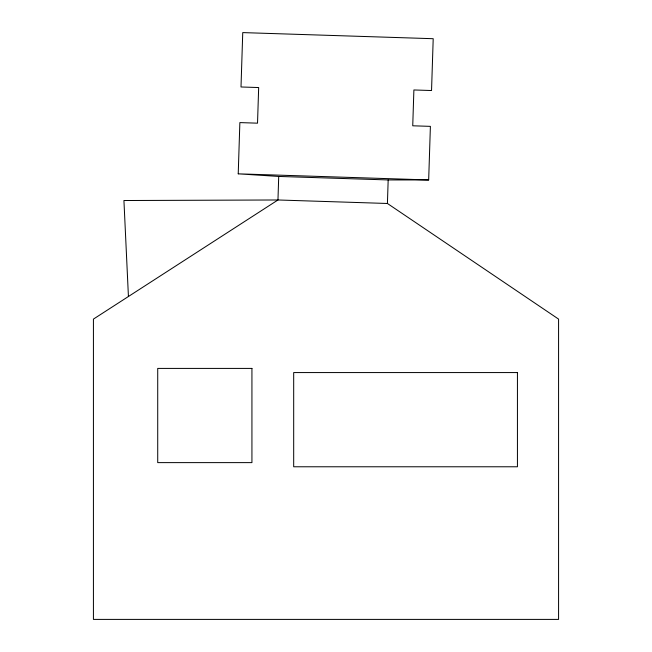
<?xml version="1.0" encoding="UTF-8"?>
<svg xmlns="http://www.w3.org/2000/svg" width="652" height="652" viewBox="0 0 652 652"><rect width="100%" height="100%" fill="white"/><g stroke="black" fill="none" stroke-linecap="round" stroke-linejoin="round"><path stroke-width="0.98" d="M238.225 173.839L239.863 122.6L257.524 123.171L258.665 87.547L241.004 86.977L242.748 32.6L433.205 38.704L431.542 90.53L413.89 89.968L412.74 125.795L430.393 126.358L428.674 179.944L388.176 179.944L278.714 176.439L238.225 173.839L428.674 179.944M278.714 176.439L277.964 199.977L93.423 319.105L93.423 619.4L558.577 619.4L558.577 319.105L387.418 203.481L277.964 199.977L123.929 200.523L128.428 296.505M387.418 203.481L388.176 179.944M251.933 368.413L157.719 368.413L157.719 462.618L251.933 462.618L251.933 368.413M517.435 372.569L293.685 372.569L293.685 466.775L517.435 466.775L517.435 372.569"/></g></svg>
